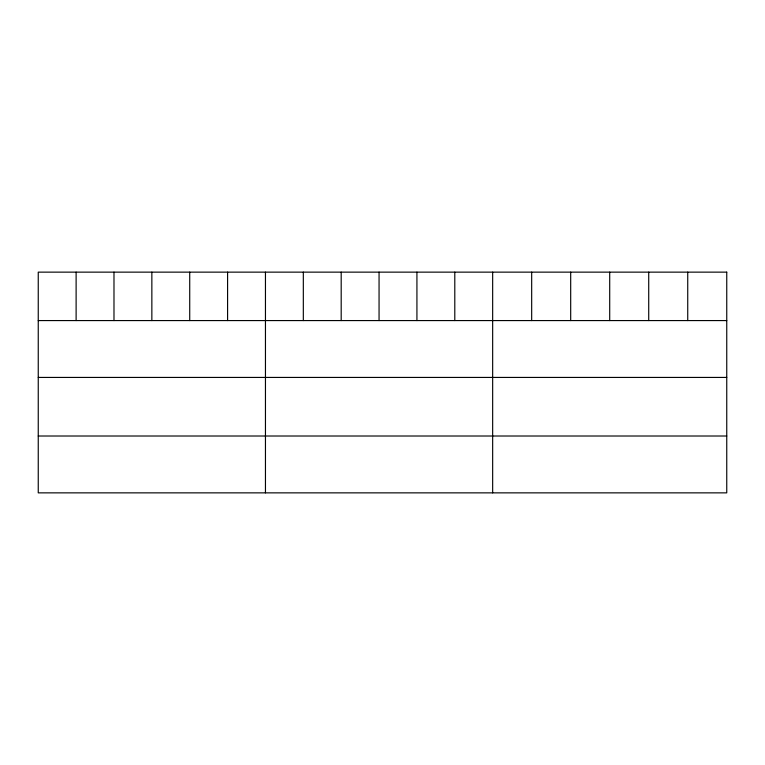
<?xml version="1.0" encoding="UTF-8"?>
<svg xmlns="http://www.w3.org/2000/svg" width="765" height="765" viewBox="0 0 765 765"><rect width="100%" height="100%" fill="white"/><g stroke="black" fill="none" stroke-linecap="round" stroke-linejoin="round"><path stroke-width="1.15" d="M38.25 320.573L726.75 320.573M38.25 377.432L726.75 377.432M38.25 436.012L726.75 436.012M687.735 272.139L687.735 320.573M648.72 272.139L648.72 320.573M609.705 272.139L609.705 320.573M570.69 272.139L570.69 320.573M531.675 272.139L531.675 320.573M492.66 272.139L492.66 492.861M454.793 272.139L454.793 320.573M416.925 272.139L416.925 320.573M379.058 272.139L379.058 320.573M341.19 272.139L341.19 320.573M303.322 272.139L303.322 320.573M265.455 272.139L265.455 492.861M227.588 272.139L227.588 320.573M189.72 272.139L189.72 320.573M151.853 272.139L151.853 320.573M113.985 272.139L113.985 320.573M76.117 272.139L76.117 320.573M726.75 272.139L38.25 272.139L38.25 492.861L726.75 492.861L726.75 272.139"/></g></svg>
